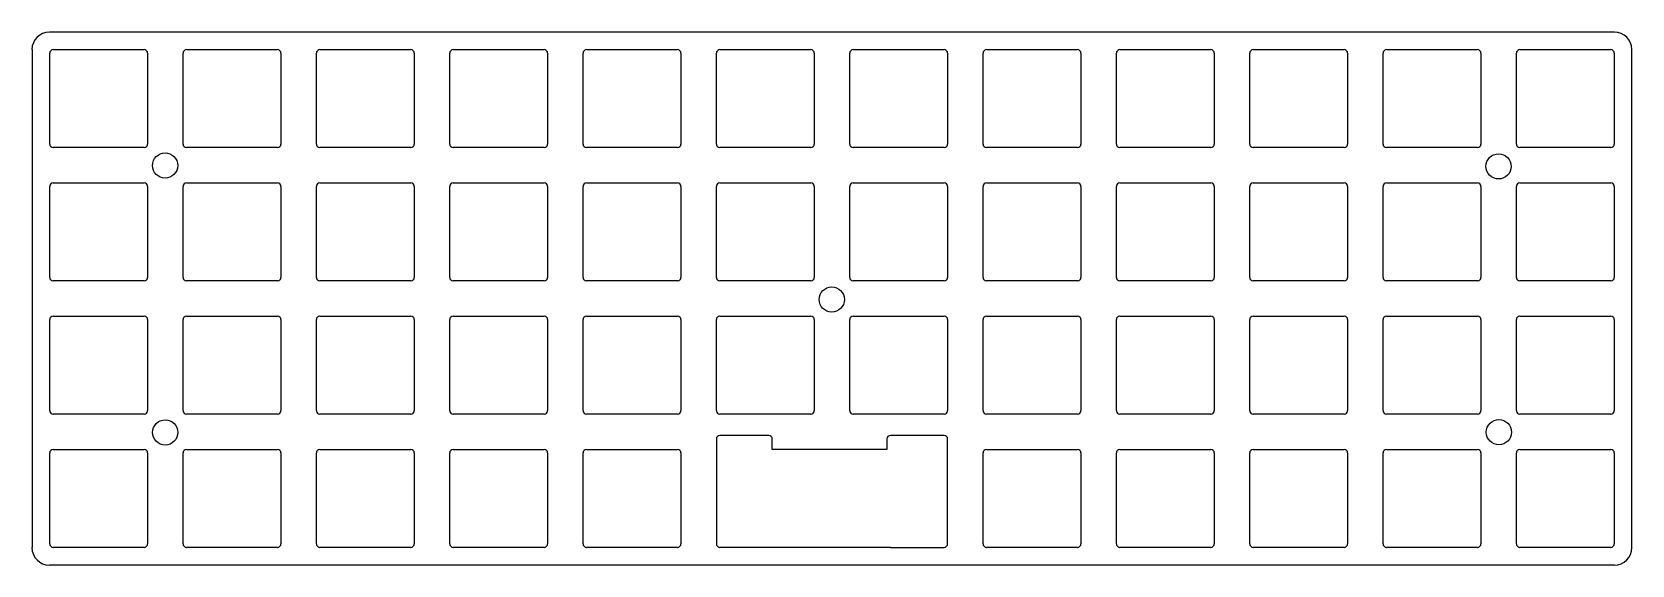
# Model space of a CAD drawing. Header units: millimetres. Extents: x -3 to 226, y -3 to 74.
import ezdxf

# ---------------------------------------------------------------- set-up
doc = ezdxf.new("R2010")
doc.units = ezdxf.units.MM

msp = doc.modelspace()

# ---------------------------------------------------------------- linework, layer by layer
at = {"color": 7, "linetype": 'Continuous', "lineweight": 25}
for p, q in [((223.57, 73.67), (-0.03, 73.67)), ((-2.52, 71.17), (-2.52, -0.03)), ((0.5, 71.15), (13.5, 71.15)), ((19.55, 71.15), (32.55, 71.15)), ((38.6, 71.15), (51.6, 71.15)), ((57.65, 71.15), (70.65, 71.15)), ((76.7, 71.15), (89.7, 71.15)), ((95.75, 71.15), (108.75, 71.15)), ((114.8, 71.15), (127.8, 71.15)), ((133.85, 71.15), (146.85, 71.15)), ((152.9, 71.15), (165.9, 71.15)), ((171.95, 71.15), (184.95, 71.15)), ((191, 71.15), (204, 71.15)), ((210.05, 71.15), (223.05, 71.15)), ((226.07, -0.03), (226.07, 71.17)), ((0, 57.65), (0, 70.65)), ((14, 70.65), (14, 57.65)), ((19.05, 57.65), (19.05, 70.65)), ((33.05, 70.65), (33.05, 57.65)), ((38.1, 57.65), (38.1, 70.65)), ((52.1, 70.65), (52.1, 57.65)), ((57.15, 57.65), (57.15, 70.65)), ((71.15, 70.65), (71.15, 57.65)), ((76.2, 57.65), (76.2, 70.65)), ((90.2, 70.65), (90.2, 57.65)), ((95.25, 57.65), (95.25, 70.65)), ((109.25, 70.65), (109.25, 57.65)), ((114.3, 57.65), (114.3, 70.65)), ((128.3, 70.65), (128.3, 57.65)), ((133.35, 57.65), (133.35, 70.65)), ((147.35, 70.65), (147.35, 57.65)), ((152.4, 57.65), (152.4, 70.65)), ((166.4, 70.65), (166.4, 57.65)), ((171.45, 57.65), (171.45, 70.65)), ((185.45, 70.65), (185.45, 57.65)), ((190.5, 57.65), (190.5, 70.65)), ((204.5, 70.65), (204.5, 57.65)), ((209.55, 57.65), (209.55, 70.65)), ((223.55, 70.65), (223.55, 57.65)), ((13.5, 57.15), (0.5, 57.15)), ((32.55, 57.15), (19.55, 57.15)), ((51.6, 57.15), (38.6, 57.15)), ((70.65, 57.15), (57.65, 57.15)), ((89.7, 57.15), (76.7, 57.15)), ((108.75, 57.15), (95.75, 57.15)), ((127.8, 57.15), (114.8, 57.15)), ((146.85, 57.15), (133.85, 57.15)), ((165.9, 57.15), (152.9, 57.15)), ((184.95, 57.15), (171.95, 57.15)), ((204, 57.15), (191, 57.15)), ((223.05, 57.15), (210.05, 57.15)), ((0, 38.6), (0, 51.6)), ((0.5, 52.1), (13.5, 52.1)), ((14, 51.6), (14, 38.6)), ((19.05, 38.6), (19.05, 51.6)), ((19.55, 52.1), (32.55, 52.1)), ((33.05, 51.6), (33.05, 38.6)), ((38.1, 38.6), (38.1, 51.6)), ((38.6, 52.1), (51.6, 52.1)), ((52.1, 51.6), (52.1, 38.6)), ((57.15, 38.6), (57.15, 51.6)), ((57.65, 52.1), (70.65, 52.1)), ((71.15, 51.6), (71.15, 38.6)), ((76.2, 38.6), (76.2, 51.6)), ((76.7, 52.1), (89.7, 52.1)), ((90.2, 51.6), (90.2, 38.6)), ((95.25, 38.6), (95.25, 51.6)), ((95.75, 52.1), (108.75, 52.1)), ((109.25, 51.6), (109.25, 38.6)), ((114.3, 38.6), (114.3, 51.6)), ((114.8, 52.1), (127.8, 52.1)), ((128.3, 51.6), (128.3, 38.6)), ((133.35, 38.6), (133.35, 51.6)), ((133.85, 52.1), (146.85, 52.1)), ((147.35, 51.6), (147.35, 38.6)), ((152.4, 38.6), (152.4, 51.6)), ((152.9, 52.1), (165.9, 52.1)), ((166.4, 51.6), (166.4, 38.6)), ((171.45, 38.6), (171.45, 51.6)), ((171.95, 52.1), (184.95, 52.1)), ((185.45, 51.6), (185.45, 38.6)), ((190.5, 38.6), (190.5, 51.6)), ((191, 52.1), (204, 52.1)), ((204.5, 51.6), (204.5, 38.6)), ((209.55, 38.6), (209.55, 51.6)), ((210.05, 52.1), (223.05, 52.1)), ((223.55, 51.6), (223.55, 38.6)), ((13.5, 38.1), (0.5, 38.1)), ((32.55, 38.1), (19.55, 38.1)), ((51.6, 38.1), (38.6, 38.1)), ((70.65, 38.1), (57.65, 38.1)), ((89.7, 38.1), (76.7, 38.1)), ((108.75, 38.1), (95.75, 38.1)), ((127.8, 38.1), (114.8, 38.1)), ((146.85, 38.1), (133.85, 38.1)), ((165.9, 38.1), (152.9, 38.1)), ((184.95, 38.1), (171.95, 38.1)), ((204, 38.1), (191, 38.1)), ((223.05, 38.1), (210.05, 38.1)), ((0, 19.55), (0, 32.55)), ((0.5, 33.05), (13.5, 33.05)), ((14, 32.55), (14, 19.55)), ((19.05, 19.55), (19.05, 32.55)), ((19.55, 33.05), (32.55, 33.05)), ((33.05, 32.55), (33.05, 19.55)), ((38.1, 19.55), (38.1, 32.55)), ((38.6, 33.05), (51.6, 33.05)), ((52.1, 32.55), (52.1, 19.55)), ((57.15, 19.55), (57.15, 32.55)), ((57.65, 33.05), (70.65, 33.05)), ((71.15, 32.55), (71.15, 19.55)), ((76.2, 19.55), (76.2, 32.55)), ((76.7, 33.05), (89.7, 33.05)), ((90.2, 32.55), (90.2, 19.55)), ((95.25, 19.55), (95.25, 32.55)), ((95.75, 33.05), (108.75, 33.05)), ((109.25, 32.55), (109.25, 19.55)), ((114.3, 19.55), (114.3, 32.55)), ((114.8, 33.05), (127.8, 33.05)), ((128.3, 32.55), (128.3, 19.55)), ((133.35, 19.55), (133.35, 32.55)), ((133.85, 33.05), (146.85, 33.05)), ((147.35, 32.55), (147.35, 19.55)), ((152.4, 19.55), (152.4, 32.55)), ((152.9, 33.05), (165.9, 33.05)), ((166.4, 32.55), (166.4, 19.55)), ((171.45, 19.55), (171.45, 32.55)), ((171.95, 33.05), (184.95, 33.05)), ((185.45, 32.55), (185.45, 19.55)), ((190.5, 19.55), (190.5, 32.55)), ((191, 33.05), (204, 33.05)), ((204.5, 32.55), (204.5, 19.55)), ((209.55, 19.55), (209.55, 32.55)), ((210.05, 33.05), (223.05, 33.05)), ((223.55, 32.55), (223.55, 19.55)), ((13.5, 19.05), (0.5, 19.05)), ((32.55, 19.05), (19.55, 19.05)), ((51.6, 19.05), (38.6, 19.05)), ((70.65, 19.05), (57.65, 19.05)), ((89.7, 19.05), (76.7, 19.05)), ((108.75, 19.05), (95.75, 19.05)), ((127.8, 19.05), (114.8, 19.05)), ((146.85, 19.05), (133.85, 19.05)), ((165.9, 19.05), (152.9, 19.05)), ((184.95, 19.05), (171.95, 19.05)), ((204, 19.05), (191, 19.05)), ((223.05, 19.05), (210.05, 19.05)), ((0.5, 14), (13.5, 14)), ((19.55, 14), (32.55, 14)), ((38.6, 14), (41.1, 14)), ((41.1, 14), (51.6, 14)), ((76.7, 14), (89.7, 14)), ((133.85, 14), (146.85, 14)), ((152.9, 14), (165.9, 14)), ((171.95, 14), (184.95, 14)), ((191, 14), (204, 14)), ((210.05, 14), (223.05, 14)), ((0, 0.5), (0, 13.5)), ((14, 13.5), (14, 0.5)), ((19.05, 0.5), (19.05, 13.5)), ((33.05, 13.5), (33.05, 0.5)), ((38.1, 0.5), (38.1, 13.5)), ((52.1, 13.5), (52.1, 0.5)), ((76.2, 0.5), (76.2, 13.5)), ((90.2, 13.5), (90.2, 0.5)), ((133.35, 0.5), (133.35, 13.5)), ((147.35, 13.5), (147.35, 0.5)), ((152.4, 0.5), (152.4, 13.5)), ((166.4, 13.5), (166.4, 0.5)), ((171.45, 0.5), (171.45, 13.5)), ((185.45, 13.5), (185.45, 0.5)), ((190.5, 0.5), (190.5, 13.5)), ((204.5, 13.5), (204.5, 0.5)), ((209.55, 0.5), (209.55, 13.5)), ((223.55, 13.5), (223.55, 0.5)), ((13.5, 0), (0.5, 0)), ((32.55, 0), (19.55, 0)), ((51.6, 0), (38.6, 0)), ((89.7, 0), (76.7, 0)), ((146.85, 0), (133.85, 0)), ((165.9, 0), (152.9, 0)), ((184.95, 0), (171.95, 0)), ((204, 0), (191, 0)), ((223.05, 0), (210.05, 0)), ((-0.03, -2.52), (223.57, -2.52))]:
    msp.add_line(p, q, dxfattribs=at)
at = {"color": 7, "linetype": 'Continuous'}
for p, q in [((57.65, 14), (70.65, 14)), ((57.15, 0.5), (57.15, 13.5)), ((71.15, 13.5), (71.15, 0.5)), ((70.65, 0), (57.65, 0))]:
    msp.add_line(p, q, dxfattribs=at)
for p, q in [((119.62, 14), (103.25, 14)), ((120.12, 0), (95.75, 0))]:
    msp.add_line(p, q)
at = {"color": 7, "linetype": 'Continuous', "lineweight": 25}
for points in [[(103.25, 14), (103.25, 15.5, 0.414214), (102.75, 16), (95.75, 16, 0.414214), (95.25, 15.5), (95.25, 0.5, 0.414214), (95.75, 0)], [(103.25, 14), (103.25, 15.5, 0.414214), (102.75, 16), (95.75, 16)], [(128.3, 14.5), (128.3, 15.5, 0.414214), (127.8, 16), (120.12, 16, 0.414214), (119.62, 15.5), (119.62, 14)], [(120.12, 0), (127.8, 0, 0.414214), (128.3, 0.5), (128.3, 14.5)]]:
    msp.add_lwpolyline(points, format="xyb", dxfattribs=at)
for centre in [(16.49, 54.58), (207.01, 54.46), (111.74, 35.44), (16.51, 16.43), (207.06, 16.47)]:
    msp.add_circle(centre, 1.8)
for centre, radius, start, end in [((-0.03, 71.17), 2.5, 90, 180), ((223.57, 71.17), 2.5, 0, 90), ((0.5, 70.65), 0.5, 90, 180), ((13.5, 70.65), 0.5, 0, 90), ((19.55, 70.65), 0.5, 90, 180), ((32.55, 70.65), 0.5, 0, 90), ((38.6, 70.65), 0.5, 90, 180), ((51.6, 70.65), 0.5, 0, 90), ((57.65, 70.65), 0.5, 90, 180), ((70.65, 70.65), 0.5, 0, 90), ((76.7, 70.65), 0.5, 90, 180), ((89.7, 70.65), 0.5, 0, 90), ((95.75, 70.65), 0.5, 90, 180), ((108.75, 70.65), 0.5, 0, 90), ((114.8, 70.65), 0.5, 90, 180), ((127.8, 70.65), 0.5, 0, 90), ((133.85, 70.65), 0.5, 90, 180), ((146.85, 70.65), 0.5, 0, 90), ((152.9, 70.65), 0.5, 90, 180), ((165.9, 70.65), 0.5, 0, 90), ((171.95, 70.65), 0.5, 90, 180), ((184.95, 70.65), 0.5, 0, 90), ((191, 70.65), 0.5, 90, 180), ((204, 70.65), 0.5, 0, 90), ((210.05, 70.65), 0.5, 90, 180), ((223.05, 70.65), 0.5, 0, 90), ((0.5, 57.65), 0.5, 180, 270), ((13.5, 57.65), 0.5, 270, 0), ((19.55, 57.65), 0.5, 180, 270), ((32.55, 57.65), 0.5, 270, 0), ((38.6, 57.65), 0.5, 180, 270), ((51.6, 57.65), 0.5, 270, 0), ((57.65, 57.65), 0.5, 180, 270), ((70.65, 57.65), 0.5, 270, 0), ((76.7, 57.65), 0.5, 180, 270), ((89.7, 57.65), 0.5, 270, 0), ((95.75, 57.65), 0.5, 180, 270), ((108.75, 57.65), 0.5, 270, 0), ((114.8, 57.65), 0.5, 180, 270), ((127.8, 57.65), 0.5, 270, 0), ((133.85, 57.65), 0.5, 180, 270), ((146.85, 57.65), 0.5, 270, 0), ((152.9, 57.65), 0.5, 180, 270), ((165.9, 57.65), 0.5, 270, 0), ((171.95, 57.65), 0.5, 180, 270), ((184.95, 57.65), 0.5, 270, 0), ((191, 57.65), 0.5, 180, 270), ((204, 57.65), 0.5, 270, 0), ((210.05, 57.65), 0.5, 180, 270), ((223.05, 57.65), 0.5, 270, 0), ((0.5, 51.6), 0.5, 90, 180), ((13.5, 51.6), 0.5, 0, 90), ((19.55, 51.6), 0.5, 90, 180), ((32.55, 51.6), 0.5, 0, 90), ((38.6, 51.6), 0.5, 90, 180), ((51.6, 51.6), 0.5, 0, 90), ((57.65, 51.6), 0.5, 90, 180), ((70.65, 51.6), 0.5, 0, 90), ((76.7, 51.6), 0.5, 90, 180), ((89.7, 51.6), 0.5, 0, 90), ((95.75, 51.6), 0.5, 90, 180), ((108.75, 51.6), 0.5, 0, 90), ((114.8, 51.6), 0.5, 90, 180), ((127.8, 51.6), 0.5, 0, 90), ((133.85, 51.6), 0.5, 90, 180), ((146.85, 51.6), 0.5, 0, 90), ((152.9, 51.6), 0.5, 90, 180), ((165.9, 51.6), 0.5, 0, 90), ((171.95, 51.6), 0.5, 90, 180), ((184.95, 51.6), 0.5, 0, 90), ((191, 51.6), 0.5, 90, 180), ((204, 51.6), 0.5, 0, 90), ((210.05, 51.6), 0.5, 90, 180), ((223.05, 51.6), 0.5, 0, 90), ((0.5, 38.6), 0.5, 180, 270), ((13.5, 38.6), 0.5, 270, 0), ((19.55, 38.6), 0.5, 180, 270), ((32.55, 38.6), 0.5, 270, 0), ((38.6, 38.6), 0.5, 180, 270), ((51.6, 38.6), 0.5, 270, 0), ((57.65, 38.6), 0.5, 180, 270), ((70.65, 38.6), 0.5, 270, 0), ((76.7, 38.6), 0.5, 180, 270), ((89.7, 38.6), 0.5, 270, 0), ((95.75, 38.6), 0.5, 180, 270), ((108.75, 38.6), 0.5, 270, 0), ((114.8, 38.6), 0.5, 180, 270), ((127.8, 38.6), 0.5, 270, 0), ((133.85, 38.6), 0.5, 180, 270), ((146.85, 38.6), 0.5, 270, 0), ((152.9, 38.6), 0.5, 180, 270), ((165.9, 38.6), 0.5, 270, 0), ((171.95, 38.6), 0.5, 180, 270), ((184.95, 38.6), 0.5, 270, 0), ((191, 38.6), 0.5, 180, 270), ((204, 38.6), 0.5, 270, 0), ((210.05, 38.6), 0.5, 180, 270), ((223.05, 38.6), 0.5, 270, 0), ((0.5, 32.55), 0.5, 90, 180), ((13.5, 32.55), 0.5, 0, 90), ((19.55, 32.55), 0.5, 90, 180), ((32.55, 32.55), 0.5, 0, 90), ((38.6, 32.55), 0.5, 90, 180), ((51.6, 32.55), 0.5, 0, 90), ((57.65, 32.55), 0.5, 90, 180), ((70.65, 32.55), 0.5, 0, 90), ((76.7, 32.55), 0.5, 90, 180), ((89.7, 32.55), 0.5, 0, 90), ((95.75, 32.55), 0.5, 90, 180), ((108.75, 32.55), 0.5, 0, 90), ((114.8, 32.55), 0.5, 90, 180), ((127.8, 32.55), 0.5, 0, 90), ((133.85, 32.55), 0.5, 90, 180), ((146.85, 32.55), 0.5, 0, 90), ((152.9, 32.55), 0.5, 90, 180), ((165.9, 32.55), 0.5, 0, 90), ((171.95, 32.55), 0.5, 90, 180), ((184.95, 32.55), 0.5, 0, 90), ((191, 32.55), 0.5, 90, 180), ((204, 32.55), 0.5, 0, 90), ((210.05, 32.55), 0.5, 90, 180), ((223.05, 32.55), 0.5, 0, 90), ((0.5, 19.55), 0.5, 180, 270), ((13.5, 19.55), 0.5, 270, 0), ((19.55, 19.55), 0.5, 180, 270), ((32.55, 19.55), 0.5, 270, 0), ((38.6, 19.55), 0.5, 180, 270), ((51.6, 19.55), 0.5, 270, 0), ((57.65, 19.55), 0.5, 180, 270), ((70.65, 19.55), 0.5, 270, 0), ((76.7, 19.55), 0.5, 180, 270), ((89.7, 19.55), 0.5, 270, 0), ((95.75, 19.55), 0.5, 180, 270), ((108.75, 19.55), 0.5, 270, 0), ((114.8, 19.55), 0.5, 180, 270), ((127.8, 19.55), 0.5, 270, 0), ((133.85, 19.55), 0.5, 180, 270), ((146.85, 19.55), 0.5, 270, 0), ((152.9, 19.55), 0.5, 180, 270), ((165.9, 19.55), 0.5, 270, 0), ((171.95, 19.55), 0.5, 180, 270), ((184.95, 19.55), 0.5, 270, 0), ((191, 19.55), 0.5, 180, 270), ((204, 19.55), 0.5, 270, 0), ((210.05, 19.55), 0.5, 180, 270), ((223.05, 19.55), 0.5, 270, 0), ((0.5, 13.5), 0.5, 90, 180), ((13.5, 13.5), 0.5, 0, 90), ((19.55, 13.5), 0.5, 90, 180), ((32.55, 13.5), 0.5, 0, 90), ((38.6, 13.5), 0.5, 90, 180), ((51.6, 13.5), 0.5, 0, 90), ((76.7, 13.5), 0.5, 90, 180), ((89.7, 13.5), 0.5, 0, 90), ((133.85, 13.5), 0.5, 90, 180), ((146.85, 13.5), 0.5, 0, 90), ((152.9, 13.5), 0.5, 90, 180), ((165.9, 13.5), 0.5, 0, 90), ((171.95, 13.5), 0.5, 90, 180), ((184.95, 13.5), 0.5, 0, 90), ((191, 13.5), 0.5, 90, 180), ((204, 13.5), 0.5, 0, 90), ((210.05, 13.5), 0.5, 90, 180), ((223.05, 13.5), 0.5, 0, 90), ((0.5, 0.5), 0.5, 180, 270), ((13.5, 0.5), 0.5, 270, 0), ((19.55, 0.5), 0.5, 180, 270), ((32.55, 0.5), 0.5, 270, 0), ((38.6, 0.5), 0.5, 180, 270), ((51.6, 0.5), 0.5, 270, 0), ((76.7, 0.5), 0.5, 180, 270), ((89.7, 0.5), 0.5, 270, 0), ((133.85, 0.5), 0.5, 180, 270), ((146.85, 0.5), 0.5, 270, 0), ((152.9, 0.5), 0.5, 180, 270), ((165.9, 0.5), 0.5, 270, 0), ((171.95, 0.5), 0.5, 180, 270), ((184.95, 0.5), 0.5, 270, 0), ((191, 0.5), 0.5, 180, 270), ((204, 0.5), 0.5, 270, 0), ((210.05, 0.5), 0.5, 180, 270), ((223.05, 0.5), 0.5, 270, 0), ((-0.03, -0.03), 2.5, 180, 270), ((223.57, -0.03), 2.5, 270, 0)]:
    msp.add_arc(centre, radius, start, end, dxfattribs=at)
at = {"color": 7, "linetype": 'Continuous'}
for centre, start, end in [((57.65, 13.5), 90, 180), ((70.65, 13.5), 0, 90), ((57.65, 0.5), 180, 270), ((70.65, 0.5), 270, 0)]:
    msp.add_arc(centre, 0.5, start, end, dxfattribs=at)

doc.saveas('drawing.dxf')
